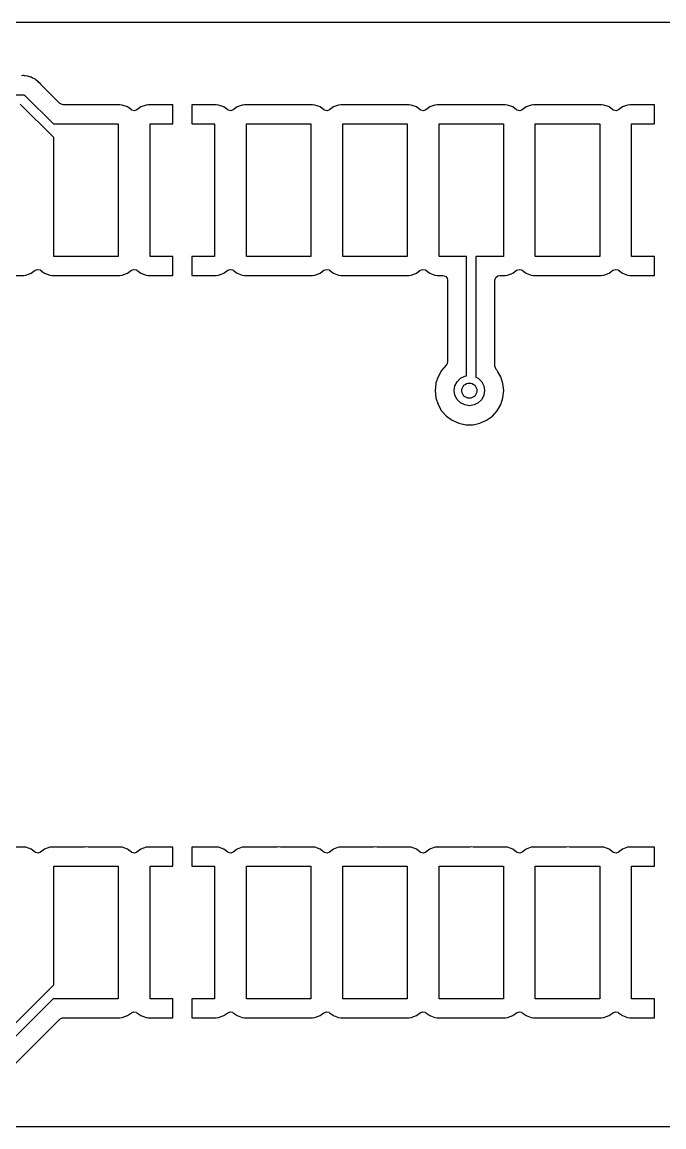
# Model space of a CAD drawing. Extents: x 3.21 to 9.09, y -3.7 to -1.61.
# Drawn here: x 7.096 to 7.763, y -2.76 to -1.613 of the extents above; entities that cross this region are included whole.
import ezdxf

# ---------------------------------------------------------------- set-up
doc = ezdxf.new("R2010")
doc.units = 0
doc.header["$MEASUREMENT"] = 0
doc.layers.add('BLACK', color=7, linetype='CONTINUOUS')

msp = doc.modelspace()

# ---------------------------------------------------------------- linework, layer by layer
at = {"layer": 'BLACK', "linetype": 'CONTINUOUS'}
for p, q in [((3.2136, -1.613), (9.0876, -1.613)), ((7.0972, -1.6685), (7.0955, -1.6687)), ((7.0977, -1.6686), (7.0972, -1.6685)), ((7.0972, -1.6685), (7.0972, -1.6685)), ((7.098, -1.6686), (7.0977, -1.6686)), ((7.0988, -1.6687), (7.098, -1.6686)), ((7.0996, -1.6687), (7.0988, -1.6687)), ((7.1012, -1.6691), (7.0996, -1.6687)), ((7.0996, -1.6687), (7.0996, -1.6687)), ((7.1017, -1.6692), (7.1012, -1.6691)), ((7.1034, -1.6695), (7.1017, -1.6692)), ((7.1041, -1.6698), (7.1034, -1.6695)), ((7.1034, -1.6695), (7.1034, -1.6695)), ((7.1048, -1.67), (7.1041, -1.6698)), ((7.1056, -1.6702), (7.1048, -1.67)), ((7.1071, -1.6711), (7.1056, -1.6702)), ((7.1056, -1.6702), (7.1056, -1.6702)), ((7.1075, -1.6713), (7.1071, -1.6711)), ((7.1091, -1.6719), (7.1075, -1.6713)), ((7.1097, -1.6724), (7.1091, -1.6719)), ((7.1104, -1.6728), (7.1097, -1.6724)), ((7.111, -1.6732), (7.1104, -1.6728)), ((7.1123, -1.6744), (7.111, -1.6732)), ((7.111, -1.6732), (7.111, -1.6732)), ((7.111, -1.6732), (7.111, -1.6732)), ((7.1126, -1.6747), (7.1123, -1.6744)), ((7.1128, -1.6748), (7.1126, -1.6747)), ((7.1135, -1.6756), (7.1128, -1.6748)), ((7.1128, -1.6748), (7.1128, -1.6748)), ((7.1137, -1.6757), (7.1135, -1.6756)), ((7.1156, -1.6775), (7.1137, -1.6757)), ((7.1158, -1.6777), (7.1156, -1.6775)), ((7.1162, -1.6782), (7.1158, -1.6777)), ((7.1158, -1.6777), (7.1158, -1.6777)), ((7.1353, -1.6974), (7.1162, -1.6782)), ((4.1287, -1.6884), (7.0965, -1.6884)), ((7.0965, -1.6884), (7.0974, -1.6885)), ((7.0974, -1.6885), (7.0974, -1.6885)), ((7.0974, -1.6885), (7.0979, -1.6887)), ((7.0979, -1.6887), (7.0992, -1.6892)), ((7.0992, -1.6892), (7.0992, -1.6892)), ((7.0992, -1.6892), (7.0999, -1.6898)), ((7.0999, -1.6898), (7.1291, -1.719)), ((7.1362, -1.698), (7.1353, -1.6974)), ((7.1291, -1.7329), (7.0944, -1.6982)), ((7.1388, -1.6988), (7.1362, -1.698)), ((7.1979, -1.6988), (7.1388, -1.6988)), ((7.2003, -1.6991), (7.1979, -1.6988)), ((7.1979, -1.6988), (7.1979, -1.6988)), ((7.1979, -1.6988), (7.1979, -1.6988)), ((7.1979, -1.6988), (7.1979, -1.6988)), ((7.2056, -1.701), (7.2003, -1.6991)), ((7.2003, -1.6991), (7.2003, -1.6991)), ((7.2097, -1.7041), (7.2056, -1.701)), ((7.2056, -1.701), (7.2056, -1.701)), ((7.2103, -1.7045), (7.2097, -1.7041)), ((7.213, -1.7051), (7.2103, -1.7045)), ((7.2155, -1.7041), (7.213, -1.7051)), ((7.2196, -1.701), (7.2155, -1.7041)), ((7.2249, -1.6991), (7.2196, -1.701)), ((7.2196, -1.701), (7.2196, -1.701)), ((7.2273, -1.6988), (7.2249, -1.6991)), ((7.2249, -1.6991), (7.2249, -1.6991)), ((7.2528, -1.6988), (7.2273, -1.6988)), ((7.2528, -1.7185), (7.2528, -1.6988)), ((7.2979, -1.6988), (7.2724, -1.6988)), ((7.2724, -1.6988), (7.2724, -1.7185)), ((7.3003, -1.6991), (7.2979, -1.6988)), ((7.3056, -1.701), (7.3003, -1.6991)), ((7.3003, -1.6991), (7.3003, -1.6991)), ((7.3097, -1.7041), (7.3056, -1.701)), ((7.3056, -1.701), (7.3056, -1.701)), ((7.3102, -1.7045), (7.3097, -1.7041)), ((7.3129, -1.7051), (7.3102, -1.7045)), ((7.3155, -1.7041), (7.3129, -1.7051)), ((7.3196, -1.701), (7.3155, -1.7041)), ((7.3249, -1.6991), (7.3196, -1.701)), ((7.3196, -1.701), (7.3196, -1.701)), ((7.3272, -1.6988), (7.3249, -1.6991)), ((7.3979, -1.6988), (7.3272, -1.6988)), ((7.3272, -1.6988), (7.3272, -1.6988)), ((7.4003, -1.6991), (7.3979, -1.6988)), ((7.3979, -1.6988), (7.3979, -1.6988)), ((7.3979, -1.6988), (7.3979, -1.6988)), ((7.3979, -1.6988), (7.3979, -1.6988)), ((7.4056, -1.701), (7.4003, -1.6991)), ((7.4003, -1.6991), (7.4003, -1.6991)), ((7.4097, -1.7041), (7.4056, -1.701)), ((7.4056, -1.701), (7.4056, -1.701)), ((7.4103, -1.7045), (7.4097, -1.7041)), ((7.4129, -1.705), (7.4103, -1.7045)), ((7.4155, -1.7041), (7.4129, -1.705)), ((7.4196, -1.701), (7.4155, -1.7041)), ((7.4249, -1.6991), (7.4196, -1.701)), ((7.4196, -1.701), (7.4196, -1.701)), ((7.4272, -1.6988), (7.4249, -1.6991)), ((7.4979, -1.6988), (7.4272, -1.6988)), ((7.4272, -1.6988), (7.4272, -1.6988)), ((7.5003, -1.6991), (7.4979, -1.6988)), ((7.4979, -1.6988), (7.4979, -1.6988)), ((7.4979, -1.6988), (7.4979, -1.6988)), ((7.4979, -1.6988), (7.4979, -1.6988)), ((7.5056, -1.701), (7.5003, -1.6991)), ((7.5003, -1.6991), (7.5003, -1.6991)), ((7.5097, -1.7041), (7.5056, -1.701)), ((7.5056, -1.701), (7.5056, -1.701)), ((7.5103, -1.7045), (7.5097, -1.7041)), ((7.5129, -1.705), (7.5103, -1.7045)), ((7.5155, -1.7041), (7.5129, -1.705)), ((7.5196, -1.701), (7.5155, -1.7041)), ((7.5249, -1.6991), (7.5196, -1.701)), ((7.5196, -1.701), (7.5196, -1.701)), ((7.5272, -1.6988), (7.5249, -1.6991)), ((7.5979, -1.6988), (7.5272, -1.6988)), ((7.5272, -1.6988), (7.5272, -1.6988)), ((7.6003, -1.6991), (7.5979, -1.6988)), ((7.5979, -1.6988), (7.5979, -1.6988)), ((7.5979, -1.6988), (7.5979, -1.6988)), ((7.5979, -1.6988), (7.5979, -1.6988)), ((7.6056, -1.701), (7.6003, -1.6991)), ((7.6003, -1.6991), (7.6003, -1.6991)), ((7.6097, -1.7041), (7.6056, -1.701)), ((7.6056, -1.701), (7.6056, -1.701)), ((7.6103, -1.7045), (7.6097, -1.7041)), ((7.6129, -1.705), (7.6103, -1.7045)), ((7.6155, -1.7041), (7.6129, -1.705)), ((7.6196, -1.701), (7.6155, -1.7041)), ((7.6249, -1.6991), (7.6196, -1.701)), ((7.6196, -1.701), (7.6196, -1.701)), ((7.6272, -1.6988), (7.6249, -1.6991)), ((7.6979, -1.6988), (7.6272, -1.6988)), ((7.6272, -1.6988), (7.6272, -1.6988)), ((7.7003, -1.6991), (7.6979, -1.6988)), ((7.6979, -1.6988), (7.6979, -1.6988)), ((7.6979, -1.6988), (7.6979, -1.6988)), ((7.6979, -1.6988), (7.6979, -1.6988)), ((7.7056, -1.701), (7.7003, -1.6991)), ((7.7003, -1.6991), (7.7003, -1.6991)), ((7.7097, -1.7041), (7.7056, -1.701)), ((7.7056, -1.701), (7.7056, -1.701)), ((7.7103, -1.7045), (7.7097, -1.7041)), ((7.713, -1.7051), (7.7103, -1.7045)), ((7.7155, -1.7041), (7.713, -1.7051)), ((7.7196, -1.701), (7.7155, -1.7041)), ((7.7249, -1.6991), (7.7196, -1.701)), ((7.7196, -1.701), (7.7196, -1.701)), ((7.7273, -1.6988), (7.7249, -1.6991)), ((7.7249, -1.6991), (7.7249, -1.6991)), ((7.7528, -1.6988), (7.7273, -1.6988)), ((7.7528, -1.7185), (7.7528, -1.6988)), ((7.1291, -1.719), (7.1291, -1.7185)), ((7.1291, -1.7185), (7.1961, -1.7185)), ((7.1961, -1.7185), (7.1961, -1.8563)), ((7.2291, -1.8563), (7.2291, -1.7185)), ((7.2291, -1.7185), (7.2528, -1.7185)), ((7.2724, -1.7185), (7.2961, -1.7185)), ((7.2961, -1.7185), (7.2961, -1.8563)), ((7.3291, -1.8563), (7.3291, -1.7185)), ((7.3291, -1.7185), (7.3961, -1.7185)), ((7.3961, -1.7185), (7.3961, -1.8563)), ((7.4291, -1.8563), (7.4291, -1.7185)), ((7.4291, -1.7185), (7.4961, -1.7185)), ((7.4961, -1.7185), (7.4961, -1.8563)), ((7.5291, -1.8563), (7.5291, -1.7185)), ((7.5291, -1.7185), (7.5961, -1.7185)), ((7.5961, -1.7185), (7.5961, -1.8563)), ((7.6291, -1.8563), (7.6291, -1.7185)), ((7.6291, -1.7185), (7.6961, -1.7185)), ((7.6961, -1.7185), (7.6961, -1.8563)), ((7.7291, -1.8563), (7.7291, -1.7185)), ((7.7291, -1.7185), (7.7528, -1.7185)), ((7.1291, -1.8563), (7.1291, -1.7329)), ((7.1961, -1.8563), (7.1291, -1.8563)), ((7.2528, -1.8563), (7.2291, -1.8563)), ((7.2528, -1.876), (7.2528, -1.8563)), ((7.2961, -1.8563), (7.2724, -1.8563)), ((7.2724, -1.8563), (7.2724, -1.876)), ((7.3961, -1.8563), (7.3291, -1.8563)), ((7.4961, -1.8563), (7.4291, -1.8563)), ((7.5577, -1.8563), (7.5291, -1.8563)), ((7.5577, -1.9804), (7.5577, -1.8563)), ((7.5961, -1.8563), (7.5675, -1.8563)), ((7.5675, -1.8563), (7.5675, -1.9817)), ((7.6961, -1.8563), (7.6291, -1.8563)), ((7.7528, -1.8563), (7.7291, -1.8563)), ((7.7528, -1.876), (7.7528, -1.8563)), ((7.1097, -1.8707), (7.1123, -1.8698)), ((7.1123, -1.8698), (7.1149, -1.8703)), ((7.2097, -1.8707), (7.2123, -1.8698)), ((7.2123, -1.8698), (7.215, -1.8703)), ((7.3097, -1.8707), (7.3122, -1.8698)), ((7.3122, -1.8698), (7.3149, -1.8703)), ((7.4097, -1.8707), (7.4123, -1.8698)), ((7.4123, -1.8698), (7.4149, -1.8703)), ((7.5097, -1.8707), (7.5123, -1.8698)), ((7.5123, -1.8698), (7.5149, -1.8703)), ((7.6097, -1.8707), (7.6123, -1.8698)), ((7.6123, -1.8698), (7.6149, -1.8703)), ((7.7097, -1.8707), (7.7123, -1.8698)), ((7.7123, -1.8698), (7.715, -1.8703)), ((7.0651, -1.876), (7.0979, -1.876)), ((7.0979, -1.876), (7.1003, -1.8758)), ((7.0979, -1.876), (7.0979, -1.876)), ((7.1003, -1.8758), (7.1056, -1.8738)), ((7.1056, -1.8738), (7.1097, -1.8707)), ((7.1149, -1.8703), (7.1155, -1.8707)), ((7.1155, -1.8707), (7.1185, -1.873)), ((7.1185, -1.873), (7.1196, -1.8738)), ((7.1196, -1.8738), (7.1196, -1.8738)), ((7.1196, -1.8738), (7.1249, -1.8758)), ((7.1249, -1.8758), (7.1249, -1.8758)), ((7.1249, -1.8758), (7.1252, -1.8758)), ((7.1252, -1.8758), (7.1272, -1.876)), ((7.1272, -1.876), (7.1601, -1.876)), ((7.1601, -1.876), (7.1605, -1.876)), ((7.1605, -1.876), (7.1626, -1.8762)), ((7.1626, -1.8762), (7.1647, -1.876)), ((7.1647, -1.876), (7.1651, -1.876)), ((7.1651, -1.876), (7.1979, -1.876)), ((7.1979, -1.876), (7.2003, -1.8758)), ((7.1979, -1.876), (7.1979, -1.876)), ((7.2003, -1.8758), (7.2056, -1.8738)), ((7.2056, -1.8738), (7.2097, -1.8707)), ((7.215, -1.8703), (7.2155, -1.8707)), ((7.2155, -1.8707), (7.2196, -1.8738)), ((7.2196, -1.8738), (7.2196, -1.8738)), ((7.2196, -1.8738), (7.2249, -1.8757)), ((7.2249, -1.8757), (7.2249, -1.8757)), ((7.2249, -1.8757), (7.2273, -1.876)), ((7.2273, -1.876), (7.2273, -1.876)), ((7.2273, -1.876), (7.2528, -1.876)), ((7.2724, -1.876), (7.2979, -1.876)), ((7.2979, -1.876), (7.3003, -1.8757)), ((7.2979, -1.876), (7.2979, -1.876)), ((7.3003, -1.8757), (7.3056, -1.8738)), ((7.3003, -1.8757), (7.3003, -1.8757)), ((7.3056, -1.8738), (7.3097, -1.8707)), ((7.3056, -1.8738), (7.3056, -1.8738)), ((7.3149, -1.8703), (7.3155, -1.8707)), ((7.3155, -1.8707), (7.3185, -1.873)), ((7.3185, -1.873), (7.3196, -1.8738)), ((7.3196, -1.8738), (7.3196, -1.8738)), ((7.3196, -1.8738), (7.3249, -1.8758)), ((7.3249, -1.8758), (7.3249, -1.8758)), ((7.3249, -1.8758), (7.3252, -1.8758)), ((7.3252, -1.8758), (7.3272, -1.876)), ((7.3272, -1.876), (7.3601, -1.876)), ((7.3601, -1.876), (7.3605, -1.876)), ((7.3605, -1.876), (7.3626, -1.8762)), ((7.3626, -1.8762), (7.3647, -1.876)), ((7.3647, -1.876), (7.3651, -1.876)), ((7.3651, -1.876), (7.3979, -1.876)), ((7.3979, -1.876), (7.4003, -1.8758)), ((7.3979, -1.876), (7.3979, -1.876)), ((7.4003, -1.8758), (7.4056, -1.8738)), ((7.4056, -1.8738), (7.4097, -1.8707)), ((7.4149, -1.8703), (7.4155, -1.8707)), ((7.4155, -1.8707), (7.4185, -1.873)), ((7.4185, -1.873), (7.4196, -1.8738)), ((7.4196, -1.8738), (7.4196, -1.8738)), ((7.4196, -1.8738), (7.4249, -1.8758)), ((7.4249, -1.8758), (7.4249, -1.8758)), ((7.4249, -1.8758), (7.4252, -1.8758)), ((7.4252, -1.8758), (7.4272, -1.876)), ((7.4272, -1.876), (7.4601, -1.876)), ((7.4601, -1.876), (7.4605, -1.876)), ((7.4605, -1.876), (7.4626, -1.8762)), ((7.4626, -1.8762), (7.4647, -1.876)), ((7.4647, -1.876), (7.4651, -1.876)), ((7.4651, -1.876), (7.4979, -1.876)), ((7.4979, -1.876), (7.5003, -1.8758)), ((7.4979, -1.876), (7.4979, -1.876)), ((7.5003, -1.8758), (7.5056, -1.8738)), ((7.5056, -1.8738), (7.5097, -1.8707)), ((7.5149, -1.8703), (7.5155, -1.8707)), ((7.5155, -1.8707), (7.5185, -1.873)), ((7.5185, -1.873), (7.5196, -1.8738)), ((7.5196, -1.8738), (7.5196, -1.8738)), ((7.5196, -1.8738), (7.5214, -1.8744)), ((7.5214, -1.8744), (7.5249, -1.8758)), ((7.5249, -1.8758), (7.5272, -1.876)), ((7.5272, -1.876), (7.5331, -1.876)), ((7.5331, -1.876), (7.5357, -1.8768)), ((7.5357, -1.8768), (7.5375, -1.8789)), ((7.5375, -1.8789), (7.538, -1.8809)), ((7.538, -1.8809), (7.538, -1.966)), ((7.5872, -1.8809), (7.588, -1.8782)), ((7.5872, -1.9703), (7.5872, -1.8809)), ((7.588, -1.8782), (7.5901, -1.8764)), ((7.5901, -1.8764), (7.5921, -1.876)), ((7.5921, -1.876), (7.5979, -1.876)), ((7.5979, -1.876), (7.6003, -1.8758)), ((7.5979, -1.876), (7.5979, -1.876)), ((7.6003, -1.8758), (7.6056, -1.8738)), ((7.6056, -1.8738), (7.6097, -1.8707)), ((7.6149, -1.8703), (7.6155, -1.8707)), ((7.6155, -1.8707), (7.6185, -1.873)), ((7.6185, -1.873), (7.6196, -1.8738)), ((7.6196, -1.8738), (7.6196, -1.8738)), ((7.6196, -1.8738), (7.6249, -1.8758)), ((7.6249, -1.8758), (7.6249, -1.8758)), ((7.6249, -1.8758), (7.6252, -1.8758)), ((7.6252, -1.8758), (7.6272, -1.876)), ((7.6272, -1.876), (7.6601, -1.876)), ((7.6601, -1.876), (7.6605, -1.876)), ((7.6605, -1.876), (7.6626, -1.8762)), ((7.6626, -1.8762), (7.6647, -1.876)), ((7.6647, -1.876), (7.6651, -1.876)), ((7.6651, -1.876), (7.6979, -1.876)), ((7.6979, -1.876), (7.7003, -1.8758)), ((7.6979, -1.876), (7.6979, -1.876)), ((7.7003, -1.8758), (7.7056, -1.8738)), ((7.7056, -1.8738), (7.7097, -1.8707)), ((7.715, -1.8703), (7.7155, -1.8707)), ((7.7155, -1.8707), (7.7196, -1.8738)), ((7.7196, -1.8738), (7.7196, -1.8738)), ((7.7196, -1.8738), (7.7249, -1.8757)), ((7.7249, -1.8757), (7.7249, -1.8757)), ((7.7249, -1.8757), (7.7273, -1.876)), ((7.7273, -1.876), (7.7273, -1.876)), ((7.7273, -1.876), (7.7528, -1.876)), ((7.5367, -1.9692), (7.5318, -1.9747)), ((7.5372, -1.9686), (7.5367, -1.9692)), ((7.538, -1.966), (7.5372, -1.9686)), ((7.5873, -1.9711), (7.5872, -1.9703)), ((7.5885, -1.9736), (7.5873, -1.9711)), ((7.5281, -1.9812), (7.5259, -1.9877)), ((7.5318, -1.9747), (7.5281, -1.9812)), ((7.5281, -1.9812), (7.5281, -1.9812)), ((7.5479, -1.9864), (7.5514, -1.9829)), ((7.5514, -1.9829), (7.5558, -1.9807)), ((7.5558, -1.9807), (7.5577, -1.9804)), ((7.5675, -1.9817), (7.5699, -1.9829)), ((7.5699, -1.9829), (7.5734, -1.9864)), ((7.5895, -1.9747), (7.5885, -1.9736)), ((7.5902, -1.976), (7.5895, -1.9747)), ((7.5895, -1.9747), (7.5895, -1.9747)), ((7.5932, -1.9812), (7.5902, -1.976)), ((7.5955, -1.9883), (7.5932, -1.9812)), ((7.5258, -1.9883), (7.525, -1.9957)), ((7.525, -1.9957), (7.5258, -2.0031)), ((7.5259, -1.9877), (7.5258, -1.9883)), ((7.5449, -1.9957), (7.5457, -1.9908)), ((7.5457, -2.0005), (7.5449, -1.9957)), ((7.5457, -1.9908), (7.5479, -1.9864)), ((7.5734, -1.9864), (7.5756, -1.9908)), ((7.5756, -1.9908), (7.5764, -1.9957)), ((7.5764, -1.9957), (7.5756, -2.0005)), ((7.5963, -1.9957), (7.5955, -1.9883)), ((7.5955, -2.0031), (7.5963, -1.9957)), ((7.5258, -2.0031), (7.5258, -2.0031)), ((7.5258, -2.0031), (7.5281, -2.0102)), ((7.5479, -2.0049), (7.5457, -2.0005)), ((7.5514, -2.0084), (7.5479, -2.0049)), ((7.5734, -2.0049), (7.5699, -2.0084)), ((7.5756, -2.0005), (7.5734, -2.0049)), ((7.5932, -2.0102), (7.5955, -2.0031)), ((7.5281, -2.0102), (7.5281, -2.0102)), ((7.5281, -2.0102), (7.5318, -2.0166)), ((7.5318, -2.0166), (7.5367, -2.022)), ((7.5558, -2.0106), (7.5514, -2.0084)), ((7.5606, -2.0114), (7.5558, -2.0106)), ((7.5655, -2.0106), (7.5606, -2.0114)), ((7.5699, -2.0084), (7.5655, -2.0106)), ((7.5845, -2.0222), (7.5895, -2.0166)), ((7.5895, -2.0166), (7.5932, -2.0102)), ((7.5367, -2.022), (7.5368, -2.0222)), ((7.5368, -2.0222), (7.5428, -2.0265)), ((7.5428, -2.0265), (7.5428, -2.0265)), ((7.5428, -2.0265), (7.5496, -2.0296)), ((7.5496, -2.0296), (7.5496, -2.0296)), ((7.5496, -2.0296), (7.5569, -2.0311)), ((7.5644, -2.0311), (7.5716, -2.0296)), ((7.5716, -2.0296), (7.5785, -2.0265)), ((7.5785, -2.0265), (7.5845, -2.0222)), ((7.5569, -2.0311), (7.5569, -2.0311)), ((7.5569, -2.0311), (7.5644, -2.0311)), ((7.5644, -2.0311), (7.5644, -2.0311)), ((7.0979, -2.4697), (7.0651, -2.4697)), ((7.1003, -2.4699), (7.0979, -2.4697)), ((7.0979, -2.4697), (7.0979, -2.4697)), ((7.0979, -2.4697), (7.0979, -2.4697)), ((7.0979, -2.4697), (7.0979, -2.4697)), ((7.1056, -2.4719), (7.1003, -2.4699)), ((7.1003, -2.4699), (7.1003, -2.4699)), ((7.1097, -2.4749), (7.1056, -2.4719)), ((7.1056, -2.4719), (7.1056, -2.4719)), ((7.1103, -2.4753), (7.1097, -2.4749)), ((7.1129, -2.4759), (7.1103, -2.4753)), ((7.1155, -2.4749), (7.1129, -2.4759)), ((7.1196, -2.4719), (7.1155, -2.4749)), ((7.1249, -2.4699), (7.1196, -2.4719)), ((7.1196, -2.4719), (7.1196, -2.4719)), ((7.1272, -2.4697), (7.1249, -2.4699)), ((7.1601, -2.4697), (7.1272, -2.4697)), ((7.1272, -2.4697), (7.1272, -2.4697)), ((7.1605, -2.4696), (7.1601, -2.4697)), ((7.1612, -2.4696), (7.1605, -2.4696)), ((7.1626, -2.4695), (7.1612, -2.4696)), ((7.1647, -2.4696), (7.1626, -2.4695)), ((7.1626, -2.4695), (7.1626, -2.4695)), ((7.1651, -2.4697), (7.1647, -2.4696)), ((7.1979, -2.4697), (7.1651, -2.4697)), ((7.2003, -2.4699), (7.1979, -2.4697)), ((7.1979, -2.4697), (7.1979, -2.4697)), ((7.1979, -2.4697), (7.1979, -2.4697)), ((7.1979, -2.4697), (7.1979, -2.4697)), ((7.2056, -2.4719), (7.2003, -2.4699)), ((7.2003, -2.4699), (7.2003, -2.4699)), ((7.2097, -2.475), (7.2056, -2.4719)), ((7.2056, -2.4719), (7.2056, -2.4719)), ((7.2103, -2.4753), (7.2097, -2.475)), ((7.213, -2.4759), (7.2103, -2.4753)), ((7.2155, -2.475), (7.213, -2.4759)), ((7.2196, -2.4719), (7.2155, -2.475)), ((7.2249, -2.4699), (7.2196, -2.4719)), ((7.2196, -2.4719), (7.2196, -2.4719)), ((7.2273, -2.4697), (7.2249, -2.4699)), ((7.2249, -2.4699), (7.2249, -2.4699)), ((7.2528, -2.4697), (7.2273, -2.4697)), ((7.2528, -2.4894), (7.2528, -2.4697)), ((7.2979, -2.4697), (7.2724, -2.4697)), ((7.2724, -2.4697), (7.2724, -2.4894)), ((7.3003, -2.4699), (7.2979, -2.4697)), ((7.3056, -2.4719), (7.3003, -2.4699)), ((7.3003, -2.4699), (7.3003, -2.4699)), ((7.3097, -2.475), (7.3056, -2.4719)), ((7.3056, -2.4719), (7.3056, -2.4719)), ((7.3102, -2.4753), (7.3097, -2.475)), ((7.3129, -2.4759), (7.3102, -2.4753)), ((7.3155, -2.475), (7.3129, -2.4759)), ((7.3196, -2.4719), (7.3155, -2.475)), ((7.3249, -2.4699), (7.3196, -2.4719)), ((7.3196, -2.4719), (7.3196, -2.4719)), ((7.3272, -2.4697), (7.3249, -2.4699)), ((7.3601, -2.4697), (7.3272, -2.4697)), ((7.3272, -2.4697), (7.3272, -2.4697)), ((7.3605, -2.4696), (7.3601, -2.4697)), ((7.3612, -2.4696), (7.3605, -2.4696)), ((7.3626, -2.4695), (7.3612, -2.4696)), ((7.3647, -2.4696), (7.3626, -2.4695)), ((7.3626, -2.4695), (7.3626, -2.4695)), ((7.3651, -2.4697), (7.3647, -2.4696)), ((7.3979, -2.4697), (7.3651, -2.4697)), ((7.4003, -2.4699), (7.3979, -2.4697)), ((7.3979, -2.4697), (7.3979, -2.4697)), ((7.3979, -2.4697), (7.3979, -2.4697)), ((7.3979, -2.4697), (7.3979, -2.4697)), ((7.4056, -2.4719), (7.4003, -2.4699)), ((7.4003, -2.4699), (7.4003, -2.4699)), ((7.4097, -2.4749), (7.4056, -2.4719)), ((7.4056, -2.4719), (7.4056, -2.4719)), ((7.4103, -2.4753), (7.4097, -2.4749)), ((7.4129, -2.4759), (7.4103, -2.4753)), ((7.4155, -2.4749), (7.4129, -2.4759)), ((7.4196, -2.4719), (7.4155, -2.4749)), ((7.4249, -2.4699), (7.4196, -2.4719)), ((7.4196, -2.4719), (7.4196, -2.4719)), ((7.4272, -2.4697), (7.4249, -2.4699)), ((7.4601, -2.4697), (7.4272, -2.4697)), ((7.4272, -2.4697), (7.4272, -2.4697)), ((7.4605, -2.4696), (7.4601, -2.4697)), ((7.4612, -2.4696), (7.4605, -2.4696)), ((7.4626, -2.4695), (7.4612, -2.4696)), ((7.4647, -2.4696), (7.4626, -2.4695)), ((7.4626, -2.4695), (7.4626, -2.4695)), ((7.4651, -2.4697), (7.4647, -2.4696)), ((7.4979, -2.4697), (7.4651, -2.4697)), ((7.5003, -2.4699), (7.4979, -2.4697)), ((7.4979, -2.4697), (7.4979, -2.4697)), ((7.4979, -2.4697), (7.4979, -2.4697)), ((7.4979, -2.4697), (7.4979, -2.4697)), ((7.5056, -2.4719), (7.5003, -2.4699)), ((7.5003, -2.4699), (7.5003, -2.4699)), ((7.5097, -2.4749), (7.5056, -2.4719)), ((7.5056, -2.4719), (7.5056, -2.4719)), ((7.5103, -2.4753), (7.5097, -2.4749)), ((7.5129, -2.4759), (7.5103, -2.4753)), ((7.5155, -2.4749), (7.5129, -2.4759)), ((7.5196, -2.4719), (7.5155, -2.4749)), ((7.5249, -2.4699), (7.5196, -2.4719)), ((7.5196, -2.4719), (7.5196, -2.4719)), ((7.5272, -2.4697), (7.5249, -2.4699)), ((7.5601, -2.4697), (7.5272, -2.4697)), ((7.5272, -2.4697), (7.5272, -2.4697)), ((7.5605, -2.4696), (7.5601, -2.4697)), ((7.5612, -2.4696), (7.5605, -2.4696)), ((7.5626, -2.4695), (7.5612, -2.4696)), ((7.5647, -2.4696), (7.5626, -2.4695)), ((7.5626, -2.4695), (7.5626, -2.4695)), ((7.5651, -2.4697), (7.5647, -2.4696)), ((7.5979, -2.4697), (7.5651, -2.4697)), ((7.6003, -2.4699), (7.5979, -2.4697)), ((7.5979, -2.4697), (7.5979, -2.4697)), ((7.5979, -2.4697), (7.5979, -2.4697)), ((7.5979, -2.4697), (7.5979, -2.4697)), ((7.6056, -2.4719), (7.6003, -2.4699)), ((7.6003, -2.4699), (7.6003, -2.4699)), ((7.6097, -2.4749), (7.6056, -2.4719)), ((7.6056, -2.4719), (7.6056, -2.4719)), ((7.6103, -2.4753), (7.6097, -2.4749)), ((7.6129, -2.4759), (7.6103, -2.4753)), ((7.6155, -2.4749), (7.6129, -2.4759)), ((7.6196, -2.4719), (7.6155, -2.4749)), ((7.6249, -2.4699), (7.6196, -2.4719)), ((7.6196, -2.4719), (7.6196, -2.4719)), ((7.6272, -2.4697), (7.6249, -2.4699)), ((7.6601, -2.4697), (7.6272, -2.4697)), ((7.6272, -2.4697), (7.6272, -2.4697)), ((7.6605, -2.4696), (7.6601, -2.4697)), ((7.6612, -2.4696), (7.6605, -2.4696)), ((7.6626, -2.4695), (7.6612, -2.4696)), ((7.6647, -2.4696), (7.6626, -2.4695)), ((7.6626, -2.4695), (7.6626, -2.4695)), ((7.6651, -2.4697), (7.6647, -2.4696)), ((7.6979, -2.4697), (7.6651, -2.4697)), ((7.7003, -2.4699), (7.6979, -2.4697)), ((7.6979, -2.4697), (7.6979, -2.4697)), ((7.6979, -2.4697), (7.6979, -2.4697)), ((7.6979, -2.4697), (7.6979, -2.4697)), ((7.7056, -2.4719), (7.7003, -2.4699)), ((7.7003, -2.4699), (7.7003, -2.4699)), ((7.7097, -2.475), (7.7056, -2.4719)), ((7.7056, -2.4719), (7.7056, -2.4719)), ((7.7103, -2.4753), (7.7097, -2.475)), ((7.713, -2.4759), (7.7103, -2.4753)), ((7.7155, -2.475), (7.713, -2.4759)), ((7.7196, -2.4719), (7.7155, -2.475)), ((7.7249, -2.4699), (7.7196, -2.4719)), ((7.7196, -2.4719), (7.7196, -2.4719)), ((7.7273, -2.4697), (7.7249, -2.4699)), ((7.7249, -2.4699), (7.7249, -2.4699)), ((7.7528, -2.4697), (7.7273, -2.4697)), ((7.7528, -2.4894), (7.7528, -2.4697)), ((7.1291, -2.6127), (7.1291, -2.4894)), ((7.1291, -2.4894), (7.1961, -2.4894)), ((7.1961, -2.4894), (7.1961, -2.6272)), ((7.2291, -2.6272), (7.2291, -2.4894)), ((7.2291, -2.4894), (7.2528, -2.4894)), ((7.2724, -2.4894), (7.2961, -2.4894)), ((7.2961, -2.4894), (7.2961, -2.6272)), ((7.3291, -2.6272), (7.3291, -2.4894)), ((7.3291, -2.4894), (7.3961, -2.4894)), ((7.3961, -2.4894), (7.3961, -2.6272)), ((7.4291, -2.6272), (7.4291, -2.4894)), ((7.4291, -2.4894), (7.4961, -2.4894)), ((7.4961, -2.4894), (7.4961, -2.6272)), ((7.5291, -2.6272), (7.5291, -2.4894)), ((7.5291, -2.4894), (7.5961, -2.4894)), ((7.5961, -2.4894), (7.5961, -2.6272)), ((7.6291, -2.6272), (7.6291, -2.4894)), ((7.6291, -2.4894), (7.6961, -2.4894)), ((7.6961, -2.4894), (7.6961, -2.6272)), ((7.7291, -2.6272), (7.7291, -2.4894)), ((7.7291, -2.4894), (7.7528, -2.4894)), ((7.0499, -2.6919), (7.1291, -2.6127)), ((7.1291, -2.6266), (7.0554, -2.7003)), ((7.1291, -2.6272), (7.1291, -2.6266)), ((7.1961, -2.6272), (7.1291, -2.6272)), ((7.2528, -2.6272), (7.2291, -2.6272)), ((7.2528, -2.6469), (7.2528, -2.6272)), ((7.2961, -2.6272), (7.2724, -2.6272)), ((7.2724, -2.6272), (7.2724, -2.6469)), ((7.3961, -2.6272), (7.3291, -2.6272)), ((7.4961, -2.6272), (7.4291, -2.6272)), ((7.5961, -2.6272), (7.5291, -2.6272)), ((7.6961, -2.6272), (7.6291, -2.6272)), ((7.7528, -2.6272), (7.7291, -2.6272)), ((7.7528, -2.6469), (7.7528, -2.6272)), ((7.0704, -2.7133), (7.1353, -2.6483)), ((7.1353, -2.6483), (7.1378, -2.647)), ((7.1378, -2.647), (7.1388, -2.6469)), ((7.1388, -2.6469), (7.1979, -2.6469)), ((7.1979, -2.6469), (7.2003, -2.6466)), ((7.1979, -2.6469), (7.1979, -2.6469)), ((7.2003, -2.6466), (7.2056, -2.6446)), ((7.2056, -2.6446), (7.2097, -2.6416)), ((7.2097, -2.6416), (7.2123, -2.6406)), ((7.2123, -2.6406), (7.215, -2.6412)), ((7.215, -2.6412), (7.2155, -2.6416)), ((7.2155, -2.6416), (7.2196, -2.6446)), ((7.2196, -2.6446), (7.2196, -2.6446)), ((7.2196, -2.6446), (7.2249, -2.6466)), ((7.2249, -2.6466), (7.2249, -2.6466)), ((7.2249, -2.6466), (7.2273, -2.6469)), ((7.2273, -2.6469), (7.2273, -2.6469)), ((7.2273, -2.6469), (7.2528, -2.6469)), ((7.2724, -2.6469), (7.2979, -2.6469)), ((7.2979, -2.6469), (7.3003, -2.6466)), ((7.2979, -2.6469), (7.2979, -2.6469)), ((7.3003, -2.6466), (7.3056, -2.6446)), ((7.3003, -2.6466), (7.3003, -2.6466)), ((7.3056, -2.6446), (7.3097, -2.6416)), ((7.3056, -2.6446), (7.3056, -2.6446)), ((7.3097, -2.6416), (7.3122, -2.6406)), ((7.3122, -2.6406), (7.3149, -2.6412)), ((7.3149, -2.6412), (7.3155, -2.6416)), ((7.3155, -2.6416), (7.3165, -2.6423)), ((7.3165, -2.6423), (7.3196, -2.6446)), ((7.3196, -2.6446), (7.3196, -2.6446)), ((7.3196, -2.6446), (7.3249, -2.6466)), ((7.3249, -2.6466), (7.3249, -2.6466)), ((7.3249, -2.6466), (7.3252, -2.6466)), ((7.3252, -2.6466), (7.3272, -2.6469)), ((7.3272, -2.6469), (7.3979, -2.6469)), ((7.3979, -2.6469), (7.4003, -2.6466)), ((7.4003, -2.6466), (7.4056, -2.6446)), ((7.4056, -2.6446), (7.4097, -2.6416)), ((7.4097, -2.6416), (7.4123, -2.6406)), ((7.4123, -2.6406), (7.4149, -2.6412)), ((7.4149, -2.6412), (7.4155, -2.6416)), ((7.4155, -2.6416), (7.4196, -2.6446)), ((7.4196, -2.6446), (7.4196, -2.6446)), ((7.4196, -2.6446), (7.4196, -2.6446)), ((7.4196, -2.6446), (7.4249, -2.6466)), ((7.4249, -2.6466), (7.4249, -2.6466)), ((7.4249, -2.6466), (7.4252, -2.6466)), ((7.4252, -2.6466), (7.4272, -2.6469)), ((7.4272, -2.6469), (7.4979, -2.6469)), ((7.4979, -2.6469), (7.5003, -2.6466)), ((7.5003, -2.6466), (7.5056, -2.6446)), ((7.5056, -2.6446), (7.5097, -2.6416)), ((7.5097, -2.6416), (7.5123, -2.6406)), ((7.5123, -2.6406), (7.5149, -2.6412)), ((7.5149, -2.6412), (7.5155, -2.6416)), ((7.5155, -2.6416), (7.5196, -2.6446)), ((7.5196, -2.6446), (7.5196, -2.6446)), ((7.5196, -2.6446), (7.5196, -2.6446)), ((7.5196, -2.6446), (7.5249, -2.6466)), ((7.5249, -2.6466), (7.5249, -2.6466)), ((7.5249, -2.6466), (7.5252, -2.6466)), ((7.5252, -2.6466), (7.5272, -2.6469)), ((7.5272, -2.6469), (7.5979, -2.6469)), ((7.5979, -2.6469), (7.6003, -2.6466)), ((7.6003, -2.6466), (7.6056, -2.6446)), ((7.6056, -2.6446), (7.6097, -2.6416)), ((7.6097, -2.6416), (7.6123, -2.6406)), ((7.6123, -2.6406), (7.6149, -2.6412)), ((7.6149, -2.6412), (7.6155, -2.6416)), ((7.6155, -2.6416), (7.6196, -2.6446)), ((7.6196, -2.6446), (7.6196, -2.6446)), ((7.6196, -2.6446), (7.6196, -2.6446)), ((7.6196, -2.6446), (7.6249, -2.6466)), ((7.6249, -2.6466), (7.6249, -2.6466)), ((7.6249, -2.6466), (7.6252, -2.6466)), ((7.6252, -2.6466), (7.6272, -2.6469)), ((7.6272, -2.6469), (7.6979, -2.6469)), ((7.6979, -2.6469), (7.7003, -2.6466)), ((7.7003, -2.6466), (7.7056, -2.6446)), ((7.7056, -2.6446), (7.7097, -2.6416)), ((7.7097, -2.6416), (7.7123, -2.6406)), ((7.7123, -2.6406), (7.715, -2.6412)), ((7.715, -2.6412), (7.7155, -2.6416)), ((7.7155, -2.6416), (7.7196, -2.6446)), ((7.7196, -2.6446), (7.7196, -2.6446)), ((7.7196, -2.6446), (7.7249, -2.6466)), ((7.7249, -2.6466), (7.7249, -2.6466)), ((7.7249, -2.6466), (7.7273, -2.6469)), ((7.7273, -2.6469), (7.7273, -2.6469)), ((7.7273, -2.6469), (7.7528, -2.6469)), ((9.0876, -2.7602), (3.2136, -2.7602))]:
    msp.add_line(p, q, dxfattribs=at)
at = {"layer": 'BLACK'}
msp.add_circle((7.5606, -1.9957), 0.00787, dxfattribs=at)

doc.saveas('drawing.dxf')
